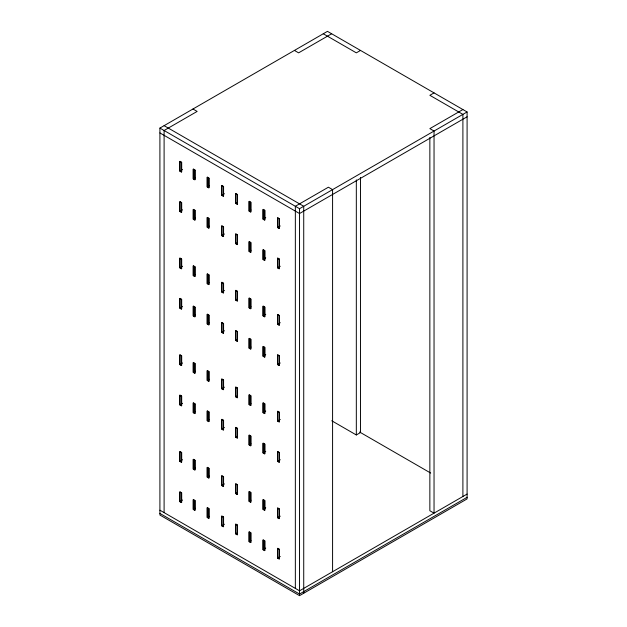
<?xml version="1.0" encoding="UTF-8"?>
<svg xmlns="http://www.w3.org/2000/svg" width="627" height="627" viewBox="0 0 627 627"><rect width="100%" height="100%" fill="white"/><g stroke="black" fill="none" stroke-linecap="round" stroke-linejoin="round"><path stroke-width="0.94" d="M159.909 128.088L327.466 31.35L467.091 111.967L467.091 498.912L299.534 595.65L159.909 515.033L159.909 128.088L299.534 208.697L467.091 111.967M331.652 33.772L298.601 52.848L294.416 50.434M360.509 50.434L356.324 52.848L323.273 33.772M180.02 170.975L181.689 171.939L181.689 162.268L180.02 161.296L180.02 170.975L182.528 169.525M193.422 178.711L195.099 179.683L195.099 170.003L193.422 169.039L193.422 178.711L195.099 177.747M207.38 186.775L209.057 187.739L209.057 178.068L207.38 177.096L207.38 186.775L209.057 185.804M180.02 211.283L181.689 212.247L181.689 202.576L180.02 201.604L180.02 211.283L182.528 209.826M221.903 195.154L223.58 196.126L223.58 186.454L221.903 185.482L221.903 195.154L224.419 193.704M193.422 219.019L195.099 219.983L195.099 210.311L193.422 209.347L193.422 219.019L195.099 218.055M235.87 203.219L237.539 204.183L237.539 194.511L235.87 193.547L235.87 203.219L237.539 202.255M434.041 92.882L429.856 95.304L462.898 114.38L462.898 496.498M207.38 227.084L209.057 228.048L209.057 218.376L207.38 217.404L207.38 227.084L209.057 226.112M249.272 210.954L250.949 211.926L250.949 202.255L249.272 201.283L249.272 210.954L250.949 209.99M221.903 235.462L223.58 236.434L223.58 226.755L221.903 225.791L221.903 235.462L224.419 234.012M263.23 219.019L264.907 219.983L264.907 210.311L263.23 209.347L263.23 219.019L265.746 217.569M180.02 267.713L181.689 268.677L181.689 259.006L180.02 258.034L180.02 267.713L182.528 266.263M462.898 109.545L429.856 128.629L434.041 131.043L434.041 513.16L429.856 510.739L429.856 137.423M235.87 243.527L237.539 244.491L237.539 234.819L235.87 233.855L235.87 243.527L237.539 242.555M467.091 116.802L299.534 213.533L159.909 132.924M193.422 275.449L195.099 276.413L195.099 266.741L193.422 265.777L193.422 275.449L195.099 274.485M277.753 227.405L279.43 228.369L279.43 218.698L277.753 217.726L277.753 227.405L280.269 225.955M249.272 251.262L250.949 252.234L250.949 242.555L249.272 241.591L249.272 251.262L250.949 250.298M207.38 283.514L209.057 284.478L209.057 274.806L207.38 273.834L207.38 283.514L209.057 282.542M263.23 259.327L264.907 260.291L264.907 250.62L263.23 249.656L263.23 259.327L265.746 257.877M180.02 308.022L181.689 308.986L181.689 299.314L180.02 298.342L180.02 308.022L182.528 306.564M221.903 291.892L223.58 292.864L223.58 283.185L221.903 282.221L221.903 291.892L224.419 290.442M193.422 315.757L195.099 316.721L195.099 307.05L193.422 306.086L193.422 315.757L195.099 314.793M277.753 267.713L279.43 268.677L279.43 259.006L277.753 258.034L277.753 267.713L280.269 266.256M235.87 299.957L237.539 300.921L237.539 291.249L235.87 290.285L235.87 299.957L237.539 298.985M207.38 323.822L209.057 324.786L209.057 315.115L207.38 314.143L207.38 323.822L209.057 322.85M249.272 307.692L250.949 308.664L250.949 298.985L249.272 298.021L249.272 307.692L250.949 306.728M221.903 332.2L223.58 333.172L223.58 323.493L221.903 322.529L221.903 332.2L224.419 330.75M263.23 315.757L264.907 316.721L264.907 307.05L263.23 306.086L263.23 315.757L265.746 314.307M180.02 364.452L181.689 365.416L181.689 355.744L180.02 354.772L180.02 364.452L182.528 362.994M235.87 340.265L237.539 341.229L237.539 331.558L235.87 330.586L235.87 340.265L237.539 339.293M193.422 372.187L195.099 373.151L195.099 363.48L193.422 362.516L193.422 372.187L195.099 371.223M277.753 324.143L279.43 325.107L279.43 315.436L277.753 314.464L277.753 324.143L280.269 322.686M249.272 348.001L250.949 348.973L250.949 339.293L249.272 338.329L249.272 348.001L250.949 347.037M207.38 380.252L209.057 381.216L209.057 371.545L207.38 370.573L207.38 380.252L209.057 379.28M263.23 356.065L264.907 357.029L264.907 347.358L263.23 346.386L263.23 356.065L265.746 354.616M180.02 404.752L181.689 405.724L181.689 396.052L180.02 395.081L180.02 404.752L182.528 403.302M221.903 388.63L223.58 389.602L223.58 379.923L221.903 378.959L221.903 388.63L224.419 387.18M193.422 412.495L195.099 413.459L195.099 403.788L193.422 402.824L193.422 412.495L195.099 411.524M277.753 364.444L279.43 365.416L279.43 355.744L277.753 354.772L277.753 364.444L280.269 362.994M235.87 396.695L237.539 397.659L237.539 387.988L235.87 387.024L235.87 396.695L237.539 395.723M207.38 420.552L209.057 421.524L209.057 411.853L207.38 410.881L207.38 420.552L209.057 419.588M249.272 404.431L250.949 405.403L250.949 395.723L249.272 394.759L249.272 404.431L250.949 403.467M221.903 428.939L223.58 429.91L223.58 420.231L221.903 419.267L221.903 428.939L224.419 427.489M263.23 412.495L264.907 413.459L264.907 403.788L263.23 402.816L263.23 412.495L265.746 411.046M180.02 461.182L181.689 462.154L181.689 452.482L180.02 451.511L180.02 461.182L182.528 459.732M235.87 437.003L237.539 437.967L237.539 428.296L235.87 427.324L235.87 437.003L237.539 436.031M193.422 468.925L195.099 469.889L195.099 460.218L193.422 459.254L193.422 468.925L195.099 467.954M277.753 420.874L279.43 421.846L279.43 412.174L277.753 411.202L277.753 420.874L280.269 419.424M249.272 444.739L250.949 445.711L250.949 436.031L249.272 435.067L249.272 444.739L250.949 443.775M207.38 476.982L209.057 477.954L209.057 468.283L207.38 467.311L207.38 476.982L209.057 476.018M263.23 452.804L264.907 453.768L264.907 444.096L263.23 443.124L263.23 452.804L265.746 451.354M180.02 501.49L181.689 502.462L181.689 492.783L180.02 491.819L180.02 501.49L182.528 500.04M221.903 485.369L223.58 486.34L223.58 476.661L221.903 475.697L221.903 485.369L224.419 483.919M193.422 509.234L195.099 510.198L195.099 500.526L193.422 499.554L193.422 509.234L195.099 508.262M277.753 461.182L279.43 462.154L279.43 452.482L277.753 451.511L277.753 461.182L280.269 459.732M235.87 493.433L237.539 494.397L237.539 484.726L235.87 483.754L235.87 493.433L237.539 492.461M207.38 517.291L209.057 518.263L209.057 508.583L207.38 507.619L207.38 517.291L209.057 516.327M331.746 420.772L356.324 434.966L360.509 432.544L360.509 177.472M249.272 501.169L250.949 502.141L250.949 492.461L249.272 491.497L249.272 501.169L250.949 500.205M221.903 525.677L223.58 526.641L223.58 516.969L221.903 516.005L221.903 525.677L224.419 524.227M263.23 509.234L264.907 510.198L264.907 500.526L263.23 499.554L263.23 509.234L265.746 507.784M235.87 533.742L237.539 534.706L237.539 525.034L235.87 524.062L235.87 533.742L237.539 532.77M277.753 517.612L279.43 518.584L279.43 508.912L277.753 507.941L277.753 517.612L280.269 516.162M249.272 541.477L250.949 542.441L250.949 532.77L249.272 531.806L249.272 541.477L250.949 540.513M263.23 549.542L264.907 550.506L264.907 540.835L263.23 539.863L263.23 549.542L265.746 548.084M277.753 557.92L279.43 558.892L279.43 549.213L277.753 548.249L277.753 557.92L280.269 556.47M467.091 494.076L299.534 590.814L159.909 510.198M467.091 497.305L299.534 594.035L159.909 513.427M192.959 109.004L197.144 111.426L164.102 130.502L164.102 512.62M164.102 125.666L303.727 206.283L303.727 593.228M359.616 432.027L430.702 473.071M356.324 179.894L356.324 434.966M332.584 571.73L332.584 189.62L328.399 187.199L295.348 206.283L295.348 588.392M299.534 208.697L299.534 595.65M181.415 162.424L179.737 161.46L179.737 171.132L181.415 172.104L181.415 162.424M194.817 170.168L193.14 169.196L193.14 178.875L194.817 179.839L194.817 170.168M208.775 178.225L207.106 177.261L207.106 186.932L208.775 187.904L208.775 178.225M223.298 186.611L221.621 185.647L221.621 195.318L223.298 196.282L223.298 186.611M237.265 194.676L235.587 193.704L235.587 203.383L237.265 204.347L237.265 194.676M250.667 202.411L248.99 201.447L248.99 211.119L250.667 212.083L250.667 202.411M264.633 210.476L262.956 209.504L262.956 219.184L264.633 220.148L264.633 210.476M279.148 218.854L277.479 217.89L277.479 227.562L279.148 228.534L279.148 218.854M181.415 202.733L179.737 201.769L179.737 211.44L181.415 212.412L181.415 202.733M194.817 210.476L193.14 209.504L193.14 219.184L194.817 220.148L194.817 210.476M208.775 218.533L207.106 217.569L207.106 227.24L208.775 228.212L208.775 218.533M223.298 226.919L221.621 225.955L221.621 235.627L223.298 236.591L223.298 226.919M237.265 234.984L235.587 234.012L235.587 243.684L237.265 244.655L237.265 234.984M250.667 242.72L248.99 241.756L248.99 251.427L250.667 252.391L250.667 242.72M264.633 250.784L262.956 249.812L262.956 259.484L264.633 260.456L264.633 250.784M279.148 259.163L277.479 258.199L277.479 267.87L279.148 268.842L279.148 259.163M181.415 259.163L179.737 258.199L179.737 267.87L181.415 268.842L181.415 259.163M194.817 266.906L193.14 265.934L193.14 275.614L194.817 276.578L194.817 266.906M208.775 274.963L207.106 273.999L207.106 283.67L208.775 284.642L208.775 274.963M223.298 283.349L221.621 282.385L221.621 292.057L223.298 293.021L223.298 283.349M237.265 291.414L235.587 290.442L235.587 300.114L237.265 301.085L237.265 291.414M250.667 299.15L248.99 298.186L248.99 307.857L250.667 308.821L250.667 299.15M264.633 307.214L262.956 306.242L262.956 315.914L264.633 316.886L264.633 307.214M279.148 315.593L277.479 314.629L277.479 324.3L279.148 325.272L279.148 315.593M181.415 299.471L179.737 298.507L179.737 308.178L181.415 309.15L181.415 299.471M194.817 307.214L193.14 306.242L193.14 315.922L194.817 316.886L194.817 307.214M208.775 315.271L207.106 314.307L207.106 323.979L208.775 324.951L208.775 315.271M223.298 323.657L221.621 322.686L221.621 332.365L223.298 333.329L223.298 323.657M237.265 331.714L235.587 330.75L235.587 340.422L237.265 341.394L237.265 331.714M250.667 339.458L248.99 338.486L248.99 348.165L250.667 349.129L250.667 339.458M264.633 347.515L262.956 346.551L262.956 356.222L264.633 357.194L264.633 347.515M279.148 355.901L277.479 354.937L277.479 364.608L279.148 365.572L279.148 355.901M181.415 355.901L179.737 354.937L179.737 364.608L181.415 365.58L181.415 355.901M194.817 363.644L193.14 362.672L193.14 372.352L194.817 373.316L194.817 363.644M208.775 371.701L207.106 370.737L207.106 380.409L208.775 381.381L208.775 371.701M223.298 380.087L221.621 379.123L221.621 388.795L223.298 389.759L223.298 380.087M237.265 388.152L235.587 387.18L235.587 396.852L237.265 397.824L237.265 388.152M250.667 395.888L248.99 394.924L248.99 404.595L250.667 405.559L250.667 395.888M264.633 403.945L262.956 402.981L262.956 412.652L264.633 413.624L264.633 403.945M279.148 412.331L277.479 411.367L277.479 421.038L279.148 422.002L279.148 412.331M181.415 396.209L179.737 395.245L179.737 404.917L181.415 405.881L181.415 396.209M194.817 403.953L193.14 402.981L193.14 412.652L194.817 413.624L194.817 403.953M208.775 412.01L207.106 411.046L207.106 420.717L208.775 421.681L208.775 412.01M223.298 420.396L221.621 419.424L221.621 429.103L223.298 430.067L223.298 420.396M237.265 428.453L235.587 427.489L235.587 437.16L237.265 438.132L237.265 428.453M250.667 436.196L248.99 435.224L248.99 444.904L250.667 445.868L250.667 436.196M264.633 444.253L262.956 443.289L262.956 452.96L264.633 453.932L264.633 444.253M279.148 452.639L277.479 451.675L277.479 461.347L279.148 462.311L279.148 452.639M181.415 452.639L179.737 451.675L179.737 461.347L181.415 462.311L181.415 452.639M194.817 460.383L193.14 459.411L193.14 469.082L194.817 470.054L194.817 460.383M208.775 468.44L207.106 467.476L207.106 477.147L208.775 478.111L208.775 468.44M223.298 476.826L221.621 475.854L221.621 485.533L223.298 486.497L223.298 476.826M237.265 484.883L235.587 483.919L235.587 493.59L237.265 494.562L237.265 484.883M250.667 492.626L248.99 491.654L248.99 501.334L250.667 502.298L250.667 492.626M264.633 500.683L262.956 499.719L262.956 509.39L264.633 510.362L264.633 500.683M279.148 509.069L277.479 508.105L277.479 517.777L279.148 518.741L279.148 509.069M181.415 492.947L179.737 491.983L179.737 501.655L181.415 502.619L181.415 492.947M194.817 500.683L193.14 499.719L193.14 509.39L194.817 510.362L194.817 500.683M208.775 508.748L207.106 507.784L207.106 517.455L208.775 518.419L208.775 508.748M223.298 517.134L221.621 516.162L221.621 525.841L223.298 526.805L223.298 517.134M237.265 525.191L235.587 524.227L235.587 533.898L237.265 534.87L237.265 525.191M250.667 532.934L248.99 531.962L248.99 541.642L250.667 542.606L250.667 532.934M264.633 540.991L262.956 540.027L262.956 549.699L264.633 550.671L264.633 540.991M279.148 549.377L277.479 548.413L277.479 558.085L279.148 559.049L279.148 549.377"/></g></svg>
